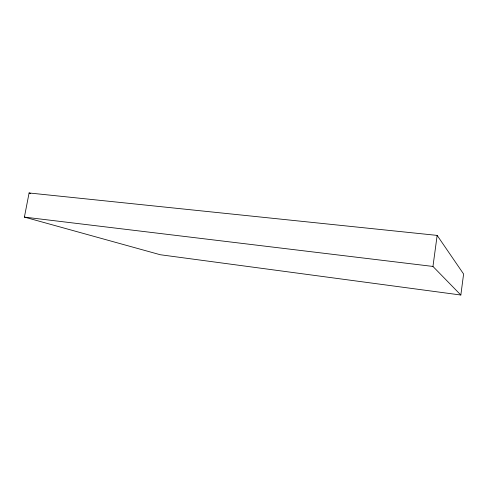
<?xml version="1.0" encoding="UTF-8"?>
<svg xmlns="http://www.w3.org/2000/svg" width="488" height="488" viewBox="0 0 488 488"><rect width="100%" height="100%" fill="white"/><g stroke="black" fill="none" stroke-linecap="round" stroke-linejoin="round"><path stroke-width="0.73" d="M460.843 295.026L463.6 274.012L437.156 235.399L29.091 192.974L24.4 217.099L160.265 254.736L460.843 295.026L432.954 266.442L24.4 217.099M432.954 266.442L437.156 235.399M29.091 192.974L30.53 193.449"/></g></svg>
